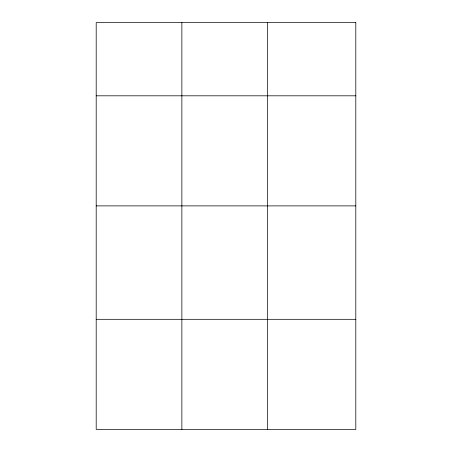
<?xml version="1.0" encoding="UTF-8"?>
<svg xmlns="http://www.w3.org/2000/svg" width="452" height="452" viewBox="0 0 452 452"><rect width="100%" height="100%" fill="white"/><g stroke="black" fill="none" stroke-linecap="round" stroke-linejoin="round"><path stroke-width="0.68" d="M96.197 95.807L355.803 95.807M96.197 205.892L355.803 205.892M96.197 319.315L355.803 319.315M267.539 22.6L267.539 429.4M181.868 22.6L181.868 429.4M355.803 22.6L96.197 22.6L96.197 429.4L355.803 429.4L355.803 22.6"/></g></svg>
